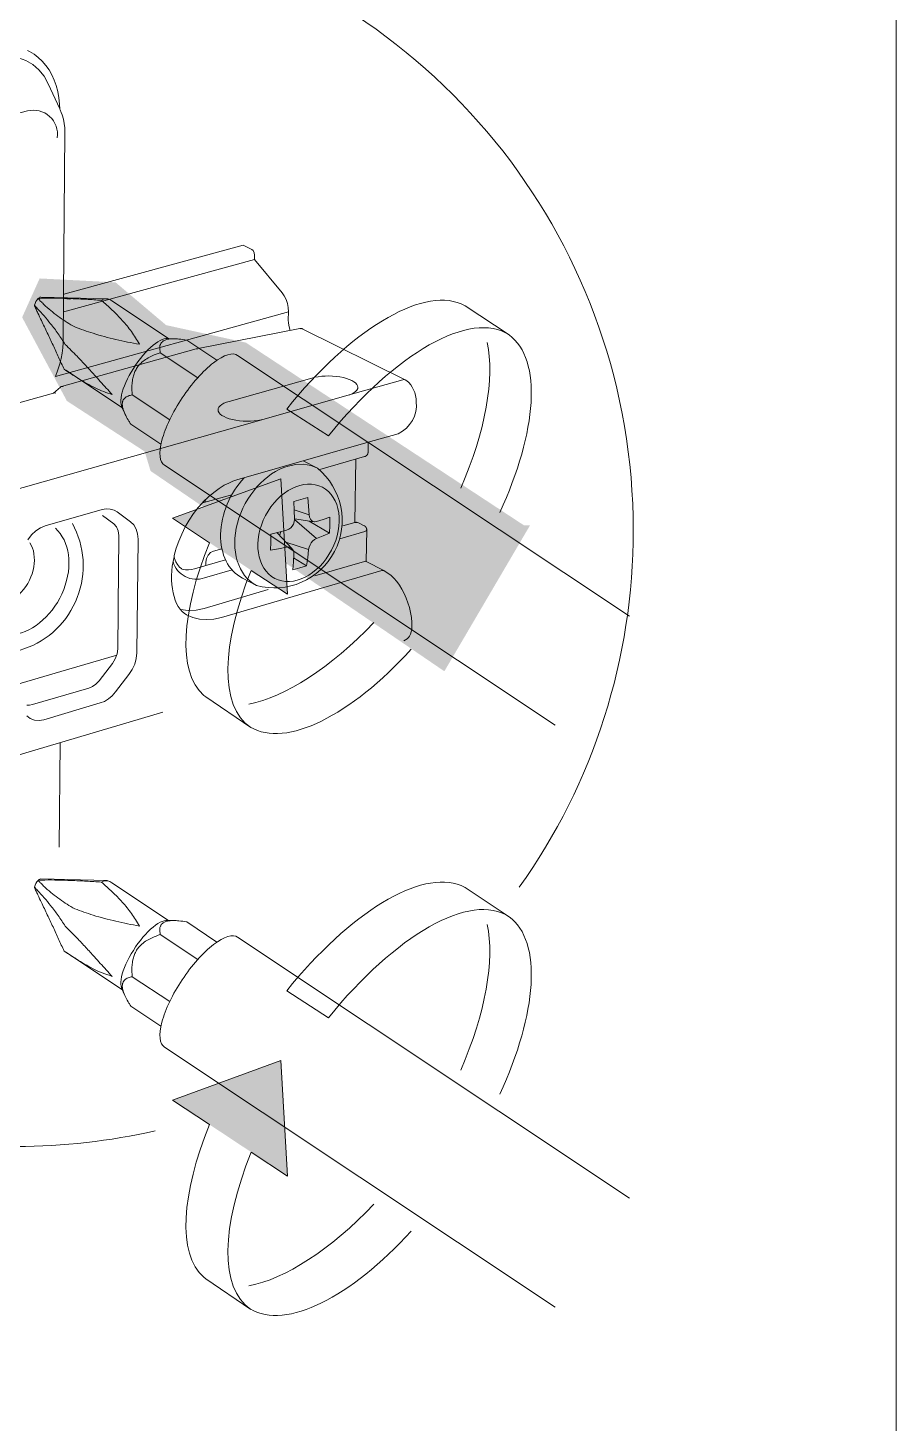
# Model space of a CAD drawing. Header units: metres. Extents: x -11.5 to 7.4, y -3.8 to 5.9.
# Drawn here: x 5.5377 to 5.6428, y -2.1072 to -1.9383 of the extents above; entities that cross this region are included whole.
import ezdxf

# ---------------------------------------------------------------- set-up
doc = ezdxf.new("R2010")
doc.units = ezdxf.units.M
doc.header["$MEASUREMENT"] = 0
for name, color, linetype, lineweight in [('PDF22_Geometry_Num_Penna__1_Num_Penna__255', 255, 'Continuous', 18), ('PDF22_Geometry_Num_Penna__7_Num_Penna__7', 7, 'Continuous', 18), ('PDF22_Solid Fills_Num_Penna__7_Num_Penna__7', 7, 'Continuous', 18)]:
    doc.layers.add(name, color=color, linetype=linetype, lineweight=lineweight)

msp = doc.modelspace()

# ---------------------------------------------------------------- hatches: boundary and pattern name
at = {"layer": 'PDF22_Geometry_Num_Penna__1_Num_Penna__255', "linetype": 'Continuous', "lineweight": 18}
msp.add_hatch(color=255, dxfattribs=at).paths.add_polyline_path([(5.597765785891843, -1.998540838003202), (5.564102257376167, -1.976410526249263), (5.55445111220358, -1.974292581458335), (5.548330694020049, -1.969113199069382), (5.539147609732234, -1.968642681172093), (5.537029664941306, -1.973350317157498), (5.542444920532033, -1.983473208733631), (5.551862649515362, -1.989593626917161), (5.552567812108165, -1.991947444909864), (5.588115869225517, -2.016195701454731), (5.598473405497165, -1.998540838003202)])
at = {"layer": 'PDF22_Geometry_Num_Penna__7_Num_Penna__7', "linetype": 'Continuous', "lineweight": 18}
for points in [[(5.568349080643079, -1.992899414410149), (5.555236004852606, -1.99767830384192), (5.564752014305883, -2.003976855428391), (5.569130410666279, -2.006877358627775)], [(5.559017347118548, -2.019114509476058), (5.559261819864137, -2.019298785414945), (5.564694274542489, -2.023003960292811)], [(5.568349080643079, -2.063334346576129), (5.555236004852606, -2.0681132360079), (5.569130410666279, -2.077312290793754)], [(5.559017347118548, -2.089551898654556), (5.559261819864137, -2.089734946087183), (5.564694274542489, -2.09343889245879)]]:
    msp.add_hatch(color=7, dxfattribs=at).paths.add_polyline_path(points)
at = {"layer": 'PDF22_Solid Fills_Num_Penna__7_Num_Penna__7', "linetype": 'Continuous', "lineweight": 18}
for points in [[(5.590143027403887, -1.971713086865811), (5.595956319022608, -1.975474773031602), (5.590651628995213, -1.971944046042547)], [(5.590143027403887, -2.042148264733042), (5.595956319022608, -2.045909950898833), (5.590651628995213, -2.042379223909778)]]:
    msp.add_hatch(color=7, dxfattribs=at).paths.add_polyline_path(points)

# ---------------------------------------------------------------- linework, layer by layer
at = {"layer": 'PDF22_Geometry_Num_Penna__1_Num_Penna__255', "color": 255, "linetype": 'Continuous', "lineweight": 18, "flags": 128}
for points in [[(5.590143027403887, -1.971713086865811), (5.590651628995213, -1.971944046042547), (5.595956319022608, -1.975474773031602)], [(5.574092593126926, -1.98770332433607), (5.56904220389519, -1.984452696774123)], [(5.564752014336676, -2.003976855349711), (5.569130410644604, -2.006877358627775), (5.568349080663729, -1.992899414410149), (5.555236004852606, -1.997678303758589), (5.559708996142499, -2.000636546830839)], [(5.559017347118548, -2.019114509476058), (5.559261819864137, -2.019298785414945), (5.564694274542489, -2.023003960292811)], [(5.590143027403887, -2.042148264733042), (5.590651628995213, -2.042379223909778), (5.595956319022608, -2.045909950898833)], [(5.574092593126926, -2.058138502203302), (5.56904220389519, -2.054887874641353)], [(5.564752014336676, -2.074414244528208), (5.569130410644604, -2.077312290793754), (5.568349080663729, -2.063334346576129), (5.555236004852606, -2.06811323592457), (5.559708996142499, -2.071072707503077)], [(5.559017347118548, -2.089551898654556), (5.559261819864137, -2.089734946087183), (5.564694274542489, -2.09343889245879)]]:
    msp.add_lwpolyline(points, dxfattribs=at)
at = {"layer": 'PDF22_Geometry_Num_Penna__1_Num_Penna__255', "color": 255, "linetype": 'Continuous', "lineweight": 18}
for points in [[(5.56904220389519, -1.984452696774123), (5.576636829589809, -1.974990741565461), (5.585272000086006, -1.96966270991914), (5.590143027403892, -1.971713086865812)], [(5.56904220389519, -1.984452696774123), (5.576636829589809, -1.974990741565461), (5.585272000086006, -1.96966270991914), (5.590143027403892, -1.971713086865812)], [(5.595956319022608, -1.975474773031602), (5.591306422831387, -1.972378937258318), (5.582112281987238, -1.97775365214249), (5.574092593126919, -1.98770332433607)], [(5.595956319022608, -1.975474773031602), (5.591306422831387, -1.972378937258318), (5.582112281987238, -1.97775365214249), (5.574092593126919, -1.98770332433607)], [(5.559708996142499, -2.000636546830839), (5.556310947829442, -2.00893756362452), (5.555761805531562, -2.016279117029734), (5.55901734711854, -2.019114509476057)], [(5.559708996142499, -2.000636546830839), (5.556310947829442, -2.00893756362452), (5.555761805531562, -2.016279117029734), (5.55901734711854, -2.019114509476057)], [(5.564694274542489, -2.023003960292811), (5.560860106507405, -2.020451124286111), (5.561136520415733, -2.012857727097752), (5.564752014336678, -2.00397685534971)], [(5.564694274542489, -2.023003960292811), (5.560860106507405, -2.020451124286111), (5.561136520415733, -2.012857727097752), (5.564752014336678, -2.00397685534971)], [(5.56904220389519, -2.054887874641353), (5.576636829589809, -2.045427147938952), (5.585272000086006, -2.04009788778637), (5.590143027403892, -2.042148264733039)], [(5.56904220389519, -2.054887874641353), (5.576636829589809, -2.045427147938952), (5.585272000086006, -2.04009788778637), (5.590143027403892, -2.042148264733039)], [(5.595956319022608, -2.045909950898833), (5.591306422831387, -2.042814115125549), (5.582112281987238, -2.04819128702224), (5.574092593126919, -2.058138502203301)], [(5.595956319022608, -2.045909950898833), (5.591306422831387, -2.042814115125549), (5.582112281987238, -2.04819128702224), (5.574092593126919, -2.058138502203301)], [(5.559708996142499, -2.071072707503077), (5.556310947829442, -2.07937126728424), (5.555761805531562, -2.086714049195713), (5.55901734711854, -2.089551898654555)], [(5.559708996142499, -2.071072707503077), (5.556310947829442, -2.07937126728424), (5.555761805531562, -2.086714049195713), (5.55901734711854, -2.089551898654555)], [(5.564694274542489, -2.09343889245879), (5.560860106507405, -2.09088605645209), (5.561136520415733, -2.083293887769991), (5.564752014336678, -2.074414244528207)], [(5.564694274542489, -2.09343889245879), (5.560860106507405, -2.09088605645209), (5.561136520415733, -2.083293887769991), (5.564752014336678, -2.074414244528207)]]:
    msp.add_open_spline(points, degree=3, dxfattribs=at)
at = {"layer": 'PDF22_Geometry_Num_Penna__7_Num_Penna__7', "color": 7, "linetype": 'Continuous', "lineweight": 18, "flags": 128}
msp.add_lwpolyline([(5.642769532835931, -2.753317884592255), (5.002017523204442, -2.753317884592255), (5.002017523204442, -1.851380530221434), (5.642769532835931, -1.851380530221434)], close=True, dxfattribs=at)
for points in [[(5.597177822796171, -2.042332786373179, 0.1564677844359017), (5.610967805556134, -1.999109022148101, 0.780407901546588), (5.470573293799342, -1.963943094210788)], [(5.511455972993346, -1.95957949909518), (5.511494056687383, -1.958991044597004), (5.511597251213157, -1.958385391011199), (5.511753271508081, -1.957817821119431), (5.511989144709855, -1.957251479733921), (5.512248359530556, -1.956745335155115), (5.512555486095366, -1.956260075182715), (5.51290069635421, -1.955814127410611), (5.513281533294576, -1.955423462420174), (5.513711510485308, -1.955058596061179), (5.514157458257413, -1.954762526052702), (5.514661145823702, -1.954502082725744), (5.515174661440064, -1.954323949318154), (5.537664925527958, -1.948369379479621, -0.5383074089499622), (5.541280419448883, -1.951630695046021)], [(5.54661275086713, -1.971287040895104, 0.005974927444715606), (5.544812989197341, -1.971169104294219, 0.001981636714889095), (5.54296040175841, -1.97108556586859, 0.003185356146853413), (5.541386685240322, -1.97103888263074, 0.01095673021548722), (5.539783484572014, -1.971030283086924)], [(5.539399453515374, -1.971533970653208, -7.424548007356953e-05), (5.539869971412665, -1.971987289462872, 0.005178998269450435), (5.540705355668948, -1.972702280105749, 0.004594202456950532), (5.541573909594234, -1.973359530954438, 0.009962097167702378), (5.542463348125922, -1.973966413046505, 0.009792600134744638), (5.543402418310485, -1.974509412813089, 0.008673931403248453), (5.544495788881211, -1.974914819878639, 0.003985383076656589), (5.545605130033298, -1.975282143250154, 0.009294303465223867), (5.546982285549907, -1.975681407784406, 0.009303004702279034), (5.548380325672923, -1.976027846549512, 0.009811793659364958), (5.549791879364784, -1.976337430126838, 0.0003271467720814187), (5.551211909749844, -1.976607578653245, 0.01490779770896032), (5.550753676915148, -1.975823791659852)], [(5.550254903373894, -1.97508300238553, 0.009053817657726457), (5.549721731657387, -1.974383982324023, 0.01931207447689145), (5.549146790728065, -1.973718131931514, 0.02203015730024109), (5.547924427000121, -1.972462598534572, 0.01446189812148542), (5.546612382315251, -1.97128691804448, -0.2525620442855857), (5.547644204722385, -1.971200799755708), (5.54789604850553, -1.971370333619483), (5.554746199407047, -1.97592932034752)], [(5.53892954987122, -1.972834958781746, 0.005722163387768594), (5.539359527061954, -1.973741596401066, -0.001739369958300416), (5.540072060692314, -1.975244059556116, -0.004227553142579303), (5.540767395235042, -1.976714581548422, -0.000144810797752238), (5.541446759196401, -1.978175275490662, 0.00134671769097728), (5.542099341721308, -1.979627615590334, -0.003455882613983812), (5.542967895646591, -1.980196413988363, 0.006793360717035872), (5.543819250484242, -1.980738185248686)], [(5.546482406353023, -1.981116933728408, 0.001359641779963042), (5.545774786747705, -1.980330689722496, 0.003406898580115123), (5.544737927464901, -1.979182036370108, 0.005820652306047894), (5.543672812538142, -1.978067781192978, 0.00643649661853346), (5.542250202289944, -1.976630428869667, 0.00831514391407181), (5.541386070987192, -1.975327229429866, 0.01187497865454454), (5.540467148305282, -1.974120836283293, 0.01399772460428136), (5.539680904299368, -1.973174886463679)], [(5.555357872673524, -1.975944185273254, 0.03691716125431494), (5.554791531288018, -1.975977354942277, 0.03988094688883904), (5.554418065385207, -1.976055979342846)], [(5.578882784732951, -1.989671882765876), (5.578911040376914, -1.988480231694413), (5.582526534297855, -1.987445829424134, 0.32188234735088), (5.584705658700495, -1.983561169781792), (5.584686002600346, -1.983196303422798), (5.584630719818678, -1.982815466482434), (5.584527525292904, -1.982460428173514), (5.584398532135683, -1.982116446420926), (5.584240054828243, -1.981798263299784), (5.584045950839283, -1.981512021341381), (5.583819905687582, -1.981257720545718), (5.583570518916957, -1.981043960456611), (5.58335430181533, -1.980924795349464), (5.571000197171166, -1.974764942115012), (5.570992826133612, -1.974755114064939), (5.570974398539724, -1.974755114064939), (5.57096457048965, -1.974745286014865), (5.570944914389502, -1.974736686471051), (5.570925258289353, -1.974736686471051), (5.570906830695465, -1.974729315433494), (5.570889631607834, -1.974719487383421), (5.570871204013947, -1.974719487383421), (5.570851547913799, -1.974719487383421), (5.570841719863726, -1.974709659333347), (5.570824520776094, -1.974709659333347), (5.570806093182208, -1.974709659333347), (5.570786437082059, -1.974709659333347), (5.570786437082059, -1.974697374270755), (5.57076800948817, -1.974697374270755), (5.570748353388023, -1.974697374270755), (5.570731154300393, -1.974697374270755), (5.570712726706507, -1.974697374270755), (5.570693070606358, -1.974709659333347), (5.57067341450621, -1.974709659333347), (5.570657443924839, -1.974709659333347), (5.57063778782469, -1.974709659333347)], [(5.552759827636491, -1.978013726917585, 0.03247923603560476), (5.552109947825352, -1.978354023151389, 0.04121590666163504), (5.551523950339689, -1.978782771835855)], [(5.547204768033458, -1.981904406240583, 0.002623369247827839), (5.547919758676336, -1.982689421740236, -0.01186394983848836), (5.546895430157379, -1.982346299942034, -0.01986316507253769), (5.545870855937173, -1.981895438144892, -0.01661394335510264), (5.54484873872949, -1.981345067340747)], [(5.550315100180592, -1.982062883548024, 0.01107145110792681), (5.550350726862117, -1.982731190953051), (5.55488514346497, -1.985748402325743)], [(5.549148633487418, -1.983862153815308, 0.02942964661282515), (5.549186717181492, -1.984211049592929, 0.02981615219125631), (5.549297282744821, -1.984599257570849, 0.02839795366020659), (5.549578610678191, -1.985251594394501, 0.01563070731597798), (5.549947162555956, -1.985930958355866)], [(5.569222180062171, -1.991349776614745), (5.570163215856748, -1.99116304366334), (5.571084595551177, -1.991143387563192), (5.571950692463941, -1.991294493833078), (5.57276150659504, -1.991602848904147, -0.8104904971676946), (5.565383466553925, -2.005808189630359), (5.563677071359841, -2.004916294086151)], [(5.575827735367474, -1.998596120784867), (5.577291254874094, -1.998168477755981, -0.2058021393572343), (5.577708947002249, -1.998217618006396), (5.577598381438916, -1.998178305806101), (5.577456980368476, -1.998197839055623), (5.57737344194285, -1.99816958341166), (5.577272213027086, -1.998178551507352), (5.577401206184309, -1.990511443943439)], [(5.530965758045699, -2.011298629804152, 0.3509979152315995), (5.537228191552801, -2.013496427501931, 0.4649187037787413), (5.543116422053334, -1.998301033581398)], [(5.562429400402959, -2.003927592248715), (5.559094005909124, -2.004896883687254, -0.4285655854150775), (5.555283916596718, -2.002929430913083)], [(5.470764160168557, -2.034670838535555, 0.2752544623695444), (5.536363937399424, -2.073713995960442, 0.05652782995538635), (5.553126905306744, -2.071823324827473)], [(5.539399453515378, -2.041969762773575, -7.424548004595273e-05), (5.539869971412671, -2.042423081583234, 0.00454240182395186), (5.540705355668951, -2.04313807222611, 0.00661783394778527), (5.541573909594231, -2.043795323074804, 0.01067680160664927), (5.542463348125921, -2.04440097666061, 0.009770779825790466), (5.543401926907981, -2.04494766194597)], [(5.546612750867128, -2.041722095911711, 0.004948607548121204), (5.544812989197341, -2.041606616323342, 0.002974427239504012), (5.54296040175841, -2.041523077897714, 0.003790367608030956), (5.541386685240324, -2.041472709141086, 0.01036635751882406), (5.539783484572016, -2.041467795116048)], [(5.550254903373895, -2.045520760115905, 0.0102911417418591), (5.549721731657385, -2.04481928304188, 0.01657427486399007), (5.549146790728061, -2.044153432649372, 0.0220301572976775), (5.547924427000121, -2.042897899252431, 0.01290390431321256), (5.546612382315251, -2.041722218762337, -0.2499018065283727), (5.547644204722385, -2.041635977622938), (5.54789604850553, -2.041805511486714), (5.554746199407047, -2.046364498214751)], [(5.538929549871218, -2.043270136648979, 0.005708113736108011), (5.539359527061954, -2.044179231280818, -0.001503497021571807), (5.540072060692314, -2.045679237423347, -0.003501112085384278), (5.540767395235042, -2.047149759415651, 9.452018421855778e-05), (5.541446759196401, -2.048611681864153, 0.001347273715043057), (5.542099341721309, -2.05006205635381, -0.002708520357902942), (5.542967895646591, -2.050633311764356, 0.00604982070723179), (5.543819250484242, -2.051172626012162)], [(5.546482406353022, -2.051552234446267, 0.00194296908183221), (5.5457747867477, -2.050768447452872, 0.003406898580498847), (5.544737927464904, -2.049619794100484, 0.006633387002169939), (5.543672812538142, -2.048503081910834, 0.00579549643022158), (5.542250202289944, -2.047065729587525, 0.007345824968673692), (5.541386070987194, -2.045762898699602, 0.01149379860788211), (5.540467148305286, -2.044555277046769, 0.01353139993768572), (5.539680904299372, -2.043610555733413)], [(5.544495788881205, -2.045349997745871, 0.003986726804978836), (5.545605130033303, -2.045719778129903, 0.009902466685647732), (5.546982285549907, -2.046115357145377, 0.01240685926007929), (5.548380325672923, -2.04646302441674, 0.01105735663849899), (5.549791879364784, -2.04677260799407, 0.001579400182670282), (5.55121190974984, -2.047042879371105, 0.01546485068433477), (5.550753676915146, -2.046261549390227)], [(5.555357872673525, -2.046380468796126, 0.03850289824884925), (5.554791531288014, -2.046412409958863, 0.04236867952102243), (5.554418065385205, -2.046492262865712)], [(5.552759827636484, -2.04844878193418, 0.03136631949010579), (5.552109947825345, -2.048789078167984, 0.04121590671403049), (5.551523950339689, -2.04921782685246)], [(5.54484873872949, -2.051783193623002, 0.01527663240248634), (5.545870855937173, -2.052329878908367, 0.02212443609436339), (5.546895430157379, -2.052780740705507)], [(5.550315100180601, -2.052497938564629, 0.01097809456349715), (5.550350726862117, -2.053167474475915), (5.55488514346497, -2.056185914354866)], [(5.549148633487452, -2.054299542993804, 0.02960170645864753), (5.549186717181492, -2.05464598175891, 0.03043909299050224), (5.549297282744815, -2.05503418973683, 0.02891002509013297), (5.549578610678186, -2.055686526560485, 0.01563070732053135), (5.549947162555958, -2.056365890521845)]]:
    msp.add_lwpolyline(points, format="xyb", dxfattribs=at)
for points in [[(5.540179554989994, -1.945064943343519), (5.539678324436226, -1.944160762736718), (5.539054243256533, -1.943376975743324), (5.538317139500988, -1.942733238463482), (5.537478069725928, -1.942240607453527), (5.536575117625388, -1.94191505329483), (5.535605826186847, -1.941754118974869), (5.534591080016714, -1.941766404037461), (5.533556677746436, -1.941950679976347)], [(5.537693795425051, -1.941066155469695), (5.537935811158119, -1.941187777589359), (5.538476353912186, -1.94151087473554), (5.538987412516029, -1.941905225244756), (5.539461615932094, -1.942351173016859), (5.53989159312283, -1.942845032533073), (5.540282258113269, -1.943395403337212), (5.540628696878374, -1.943991228872944), (5.540916167343036, -1.944623909596452), (5.541158183076105, -1.945294674013996), (5.541346144533769, -1.946012121669392), (5.541484965741063, -1.94675905347501), (5.541558676116617, -1.947529326899553), (5.541578332216766, -1.948110410360174), (5.540179063587491, -1.945064943343519)], [(5.541643197347252, -1.948250091521849), (5.541578086515512, -1.948110041808295)], [(5.541643197347252, -1.948249845820597), (5.541766047973177, -1.948537316285259), (5.54187538503025, -1.948834614799995), (5.542024034287618, -1.949348130416357), (5.542127228813394, -1.949880073626608), (5.542182511595058, -1.950421844886932), (5.542202167695208, -1.950969758678553), (5.542053518437839, -1.970573033057236)], [(5.542053764139093, -1.97057352445974), (5.542072191732979, -1.97057352445974), (5.542089390820609, -1.970563696409665), (5.563789725383815, -1.964609126571133)], [(5.563789848234439, -1.964609372272384), (5.564824250504721, -1.965121659382487)], [(5.564824004803468, -1.965121659382487), (5.564992310160983, -1.965272765652373), (5.565121303318204, -1.965531980473073), (5.56515938701224, -1.96581085139392)], [(5.565160124115994, -1.965810482842042), (5.565150296065923, -1.966336283520997), (5.568475862509683, -1.97036946957008)], [(5.542034845142698, -1.972667881930491), (5.542192093943882, -1.972648225830343), (5.542370227351469, -1.972612599148825), (5.565150418916547, -1.96633616067037)], [(5.539272548818797, -1.970895884502164), (5.547300837222927, -1.971099816541198)], [(5.542053518437839, -1.970573155907862), (5.542008063706248, -1.976441730308249)], [(5.543116422053332, -1.971087162926728), (5.542761383744413, -1.971141217202135), (5.542418630498084, -1.971112961558172), (5.542099218870684, -1.971001167488581)], [(5.569250927108635, -1.972668004781117), (5.569222671464674, -1.972176602277421), (5.5691194769389, -1.971681514254947), (5.568960999631456, -1.971195025776288), (5.568737411492274, -1.970751535016704), (5.568475739659055, -1.97036946957008)], [(5.538831023669228, -1.972636800722133), (5.538546010217084, -1.971988149417253)], [(5.541055357102207, -1.980511648694483), (5.569250804258012, -1.972667636229239)], [(5.569454859147669, -1.974942584120098), (5.569332008521746, -1.974512606929365), (5.569258298146192, -1.974064202144743), (5.569231271008487, -1.973637910472786), (5.569250927108635, -1.972667390527986)], [(5.590143027403887, -1.971713086865811), (5.590651628995213, -1.971944046042547), (5.595956319022608, -1.975474773031602)], [(5.570637419272813, -1.974709905034599), (5.558115254972385, -1.977160775021781), (5.558105426922314, -1.977169374565596), (5.541782264255799, -1.981716076231042), (5.541717153424059, -1.981741874862486), (5.541661870642393, -1.981791015112855)], [(5.548997035815059, -1.983894094978046), (5.548966323158581, -1.983655764763754), (5.54896386614606, -1.983385493386722), (5.548992121790024, -1.98308205234069), (5.549054775609244, -1.982750355650695), (5.54914568507243, -1.98240268837933), (5.549263621673315, -1.982024308451484), (5.549404899893128, -1.981628729436009), (5.549583033300717, -1.981224550876719), (5.549777137289675, -1.980813001279874), (5.549995811403821, -1.980390395126696), (5.550227999086818, -1.979967788973517), (5.550487213907518, -1.979541497301561), (5.55075871379081, -1.979133633223494), (5.551043727242952, -1.978730683170464), (5.55133979725143, -1.978347389217581), (5.551639552778685, -1.977969009289735), (5.551946679343494, -1.97762134201837), (5.552256262920823, -1.977300701884709), (5.55256830351067, -1.977002174863713), (5.552870516050442, -1.976738046017977), (5.553162900540141, -1.976510772360018), (5.553447913992285, -1.97631421135854), (5.553714499850539, -1.976150820026061), (5.553976171683759, -1.976034111931433), (5.554215730404309, -1.975956716037101), (5.554434404518453, -1.97592600338062), (5.554532685019193, -1.975914946824287)], [(5.554532930720445, -1.975914946824287), (5.555494851121431, -1.975939516949471)], [(5.570748230537397, -1.974745900267995), (5.570692947755731, -1.97472010163655), (5.570637664974067, -1.974710273586476)], [(5.542007818004995, -1.976442221710752), (5.541969734310959, -1.977056474840372), (5.541876367835256, -1.977698983613953), (5.541746146171779, -1.978332892843722), (5.541577840814259, -1.978986458173637), (5.541355481181341, -1.979701448816514), (5.541055725654086, -1.980512262947612)], [(5.553738701423848, -1.977640752417265), (5.558280489064256, -1.980661649308735)], [(5.556946699818599, -1.976102785431324), (5.560606419964872, -1.978537684837137)], [(5.558244739532112, -1.977188293561988), (5.55818208571289, -1.977161266424284), (5.558115746374892, -1.977161266424284)], [(5.563106061650545, -1.97796225250531), (5.610523946244667, -2.009529949342725)], [(5.549158215836272, -1.984323212214399), (5.542308064934753, -1.979764225486361)], [(5.572091847833128, -1.980701207210283), (5.562093035389179, -1.983523086087756)], [(5.583105283596581, -1.980905016398691), (5.576322700539322, -1.982823943175623)], [(5.583354793217834, -1.980924426797587), (5.583234399604427, -1.980886343103551), (5.58310540644721, -1.980904770697439)], [(5.511036069553938, -1.990855425696027), (5.540812604265382, -1.982537209814716)], [(5.541661870642393, -1.981791137963481), (5.540812972817259, -1.982536841262839), (5.540880540661517, -1.982514728150172)], [(5.541103268846316, -1.982525907557132), (5.540990246270468, -1.982508708469503), (5.540879680707135, -1.982514851000798)], [(5.541998235656171, -1.981725658579863), (5.541895041130399, -1.981706002479715), (5.541782018554548, -1.981715830529788)], [(5.576322086286192, -1.982823574623746), (5.566314674298431, -1.985666338107626)], [(5.549462885388564, -1.984999627760736), (5.549064849360571, -1.984131073835453)], [(5.574092593126926, -1.98770332433607), (5.56904220389519, -1.984452696774123)], [(5.566314060045299, -1.985666215256999), (5.479059402982822, -2.010405874305563)], [(5.550170750695138, -1.986283539652267), (5.553828013828893, -1.988718439058079)], [(5.563017240648003, -1.993024599197966), (5.578911654630044, -1.98848035454504)], [(5.601523295136353, -2.022723492313826), (5.554254059799598, -1.991257761495928)], [(5.571048108915278, -1.990725941136303), (5.572761875146918, -1.99160186609914)], [(5.573051679773473, -1.991757763543438), (5.578471849389237, -1.990202474619242)], [(5.578471972239862, -1.990202843171119), (5.578484257302454, -1.990202843171119), (5.578491628340011, -1.990193015121045), (5.578510055933897, -1.990193015121045), (5.578519883983972, -1.990183187070971), (5.578539540084119, -1.990183187070971), (5.578548139627935, -1.990177044539674), (5.578567795728082, -1.990177044539674), (5.578575166765637, -1.990167216489601), (5.578584994815712, -1.990157388439527), (5.578603422409598, -1.990147560389453), (5.578623078509747, -1.990137732339379), (5.578630449547305, -1.990129132795564), (5.578642734609895, -1.990129132795564), (5.578650105647451, -1.99011930474549), (5.578658705191266, -1.990111933707935), (5.578668533241338, -1.990100877151602), (5.578688189341486, -1.990091049101528), (5.578698017391561, -1.990083678063972), (5.578706616935378, -1.990073850013899), (5.578716444985449, -1.990064021963825), (5.578726273035523, -1.990052965407491), (5.578733644073077, -1.990044365863676), (5.578743472123154, -1.990034537813603), (5.578753300173229, -1.990027166776047), (5.578761899717041, -1.990018567232233), (5.578771727767117, -1.990008739182159), (5.578771727767117, -1.989996454119566), (5.578781555817191, -1.989989083082011), (5.578788926854745, -1.989979255031937), (5.578801211917339, -1.989960827438049), (5.578807354448633, -1.989950999387974), (5.578817182498709, -1.989933800300345), (5.578827010548782, -1.989912915693938), (5.578836838598857, -1.989896945112569), (5.578836838598857, -1.989885888556235), (5.57884666664893, -1.98987728901242), (5.57884666664893, -1.98986008992479), (5.578855266192745, -1.989850261874717), (5.578855266192745, -1.989828148762051), (5.578865094242818, -1.989820777724495), (5.578865094242818, -1.989804807143125), (5.578865094242818, -1.989793750586792), (5.578874922292894, -1.989783922536718), (5.578874922292894, -1.98976426643657), (5.578882293330448, -1.989745838842682), (5.578882293330448, -1.989727411248793), (5.578882293330448, -1.989708983654904), (5.578882293330448, -1.989691784567275), (5.578882293330448, -1.989679499504683)], [(5.564752014336676, -2.003976855349711), (5.569130410644604, -2.006877358627775), (5.568349080663729, -1.992899414410149), (5.555236004852606, -1.997678303758589), (5.559708996142499, -2.000636546830839)], [(5.55880628974321, -1.995860851598671), (5.558945110950502, -1.995699917278711), (5.559579020180271, -1.995077064605277), (5.56021292941004, -1.994536521851211), (5.560855438183621, -1.99407091797896), (5.561489347413389, -1.993677795976003), (5.56201883361112, -1.993408753105229), (5.562532349227482, -1.993185164966047), (5.56301760919988, -1.993024230646088)], [(5.555413524007067, -2.002324760132285), (5.555441779651028, -2.002173653862399), (5.55568502389036, -2.001310013962153), (5.555982322405097, -2.000432860493057), (5.556344731751571, -1.9995876481867), (5.556764880892231, -1.998730150817751), (5.55724891235837, -1.997897223573987), (5.557772256024807, -1.997115893593111), (5.558341054422836, -1.996381246850085), (5.558806658295088, -1.995860360196168)], [(5.558796707394388, -1.995860851598671), (5.559020295533568, -1.995784684210598)], [(5.562410481406564, -1.994817235531447), (5.559019804131065, -1.995784069957469), (5.559122998656841, -1.995718959125729), (5.559188109488582, -1.995599794018583), (5.559213908120025, -1.995431488661067)], [(5.569901175471653, -1.99564475734767), (5.569949087215763, -1.996704958249395), (5.569976114353466, -1.997768844669896)], [(5.571578455067391, -1.995158883122142), (5.570747984836146, -1.995402127361471), (5.56990154402353, -1.995645371600801)], [(5.571577840814262, -1.995158883122142), (5.571681035340038, -1.996212941492569), (5.571755974221851, -1.997257171812923), (5.571801428953444, -1.997544642277584), (5.57190462347922, -1.997787886516915), (5.572043444686514, -1.997946363824356), (5.572201921993955, -1.998048329843874), (5.572418139095582, -1.998103612625539), (5.572660154828652, -1.998066757437762)], [(5.539836433191791, -1.998588995448564), (5.546703783180938, -1.996630756471337)], [(5.546703537479688, -1.996631002172588), (5.547204768033454, -1.996540092709405), (5.547690028005857, -1.996558520303294), (5.548145803828035, -1.996681370929218), (5.548546296868548, -1.996912330105955)], [(5.546768279759551, -1.997332233545363), (5.54811963664471, -1.998327323615347)], [(5.548546296868548, -1.996911593002199), (5.550139669486779, -1.998097101542365)], [(5.56997599150284, -1.997767861864888), (5.569948964365135, -1.998086044986032), (5.569855597889434, -1.998374743956952), (5.569716776682139, -1.998615531183764), (5.569538643274552, -1.998821920235316), (5.569306455591555, -1.998996368124128), (5.569034955708259, -1.99912167576257), (5.568093919913686, -1.999361234483122), (5.567124628475145, -1.999594650672377)], [(5.569949210066387, -1.996659872069681), (5.571756342773728, -1.997256926111671)], [(5.57235339681572, -1.998096978691739), (5.569975008697833, -1.997749311420374)], [(5.56997562295096, -1.997826584464081), (5.572631653483439, -2.000126348181376)], [(5.571755974221851, -1.998013071714232), (5.574205615702775, -1.999484822212802)], [(5.574244190799314, -1.997536779837525), (5.573469003349738, -1.997807051214559), (5.572660646231155, -1.998067494541517)], [(5.574205738553399, -1.999484453660924), (5.574243822247437, -1.998513933716125), (5.574243822247437, -1.997537271240029)], [(5.537729667807819, -2.000275734542501), (5.538168244542367, -1.999697108094399), (5.538679303146212, -1.999203248578184), (5.539248101544239, -1.998832239687894), (5.539836556042415, -1.998588995448564)], [(5.548119268092833, -1.998327323615347), (5.548454650301606, -1.998690961468081), (5.548658582340639, -1.999176221440481), (5.548723693172379, -1.99974256282599)], [(5.548714233674184, -2.000618856340706), (5.548724061724256, -1.999742931377868)], [(5.550139546636155, -1.998096978691739), (5.550532668639109, -1.998477815632103), (5.550821367610029, -1.998980274692133), (5.550998272511361, -1.999567500684049), (5.551053555293029, -2.000218609001446)], [(5.567125119877646, -1.9995942821205), (5.567115291827575, -2.000575858621632), (5.567096864233685, -2.001542693047655)], [(5.569716408130262, -2.001355468693745), (5.567871191728885, -1.999418114322925)], [(5.568346377949961, -1.999297352157642), (5.56826283952433, -1.999529539840638), (5.56819772869259, -1.999761727523635)], [(5.574205492852148, -1.999484945063428), (5.573432762415088, -1.999810499222126), (5.572631776334063, -2.00012622533075), (5.572389760600993, -2.000246618944156), (5.572166172461811, -2.000433351895561), (5.571997867104296, -2.000648340490927), (5.571859045897, -2.000882985186442), (5.571746023321152, -2.001158170588512), (5.571682140995673, -2.00146652565958)], [(5.578726764438029, -1.999080766504138), (5.578659196593771, -1.999183961029914), (5.578500719286327, -1.999261356924245), (5.575462623307228, -2.000145881430898)], [(5.578416812308824, -1.998569585049668), (5.5777091927035, -1.998217003753266)], [(5.578650105647451, -2.002902772327258), (5.578726273035523, -1.999080889354764), (5.578726273035523, -1.999063690267135), (5.578726273035523, -1.999045262673246), (5.578716444985449, -1.999037891635691), (5.578716444985449, -1.999025606573099), (5.578716444985449, -1.999008407485469), (5.578716444985449, -1.998997350929136), (5.578716444985449, -1.998980151841506), (5.578706616935378, -1.998970323791433), (5.578706616935378, -1.998953124703803), (5.578706616935378, -1.998934697109915), (5.578698017391561, -1.998922412047322), (5.578698017391561, -1.998905212959693), (5.578688189341486, -1.998896613415878), (5.578688189341486, -1.99887695731573), (5.578678361291415, -1.998868357771915), (5.578678361291415, -1.998851158684286), (5.578668533241338, -1.998838873621694), (5.578658705191266, -1.998821674534065), (5.578650105647451, -1.998803246940176), (5.578642734609895, -1.998793418890102), (5.578630449547305, -1.998776219802473), (5.578630449547305, -1.99876516324614), (5.578623078509747, -1.998754106689806), (5.578613250459675, -1.99874796415851), (5.578603422409598, -1.998730765070881), (5.578594822865785, -1.998718480008288), (5.578584994815712, -1.998711108970733), (5.578575166765637, -1.998701280920659), (5.578567795728082, -1.998691452870585), (5.57855551066549, -1.99868162482051), (5.578548139627935, -1.998673025276697), (5.578539540084119, -1.998664425732882), (5.578539540084119, -1.998653369176549), (5.578519883983972, -1.998644769632734), (5.578510055933897, -1.99863494158266), (5.578500227883826, -1.998627570545105), (5.578491628340011, -1.998615285482512), (5.578484257302454, -1.998607914444956), (5.578471972239862, -1.998607914444956), (5.578464601202306, -1.998595629382365), (5.578444945102158, -1.998589486851068), (5.578436345558343, -1.998579658800995), (5.578416689458194, -1.99856983075092)], [(5.548687820789612, -2.003462234077715), (5.548713619421054, -2.000619470593834)], [(5.551053678143653, -2.000218731852072), (5.55091239992384, -2.013952203324108)], [(5.560173985761621, -2.001655469922252), (5.561198559981825, -2.001355714394998)], [(5.567096249980557, -2.001542693047655), (5.568065541419099, -2.001374387690138), (5.569006577213674, -2.00117782668866)], [(5.568951048730755, -2.000553991210218), (5.571682018145044, -2.001466771360833)], [(5.569006577213674, -2.001177703838033), (5.569276848590707, -2.001149448194071), (5.569500436729887, -2.001207187988255), (5.569668742087405, -2.001316525045327), (5.569800192257143, -2.001477459365288), (5.569891101720325, -2.001701047504469), (5.569910757820473, -2.001979918425317), (5.569855475038809, -2.002959037913931), (5.569771936613179, -2.003911130264841)], [(5.55633723786339, -2.003814815374117), (5.55607556603017, -2.00358262769112), (5.555833550297104, -2.003275501126311), (5.555636989295623, -2.002938890411279), (5.555478511988182, -2.002558053470915), (5.555413401156443, -2.00232463728166)], [(5.561647579019578, -2.002705842773902), (5.557892035385082, -2.003795527825846), (5.557519797988535, -2.003880294757733), (5.55715493162954, -2.003918378451771), (5.556809721370694, -2.003911007414215), (5.556512422855956, -2.003861867163845), (5.556336746460884, -2.003815183925995)], [(5.559242900867742, -2.003404494283531), (5.559252728917816, -2.002968374561501)], [(5.55925260606719, -2.002968497412127), (5.559327544949003, -2.002548348271467), (5.559521648937965, -2.002147855230954), (5.559821404465218, -2.001830900616071), (5.560173985761621, -2.001655224221)], [(5.569882010774007, -2.002483114589102), (5.571448356254541, -2.003424150383679)], [(5.571448847657042, -2.003423781831801), (5.571577840814262, -2.002454490393261), (5.571681035340038, -2.001466771360833)], [(5.578435977006466, -2.002912600377332), (5.57245438003023, -2.004652165240414)], [(5.578630326696677, -2.002893435679687), (5.578555387814864, -2.002883607629614), (5.578436222707719, -2.002913091779835)], [(5.58418501774783, -2.010869266866547), (5.584175189697755, -2.010280812368372), (5.584119906916088, -2.009676387288826), (5.584026540440385, -2.00907196220928), (5.583887719233092, -2.008484736217364), (5.583709585825503, -2.007897510225447), (5.583495825736394, -2.007329940333679), (5.583251352990807, -2.006789397579613), (5.582973710576217, -2.006264825406919), (5.582675183555224, -2.00579185049711), (5.582349629396525, -2.005343445712488), (5.581994591087604, -2.004933124621903), (5.581622353691056, -2.004578086312982), (5.581212032600469, -2.004261131698098), (5.58079188345981, -2.004011744927473), (5.578649368543696, -2.00290240377538)], [(5.5486399090455, -2.008855990808906), (5.548687820789612, -2.003461619824586)], [(5.580542619539807, -2.003994914391722), (5.561143277200161, -2.009686583890778)], [(5.569771690911928, -2.003910761712964), (5.570618131724544, -2.003677345523708), (5.571448601955789, -2.003424273234304)], [(5.580792252011685, -2.004012236329976), (5.580681686448354, -2.003983980686015), (5.58054286524106, -2.003995037242348)], [(5.566789123415745, -2.006312614300402), (5.55904830547628, -2.00857797984244)], [(5.547960422233512, -2.015237220871273), (5.548297032948545, -2.014686850067133), (5.548519392581467, -2.014084882000106), (5.548594331463283, -2.013470628870486), (5.548639786194874, -2.008856359360784)], [(5.559048551177531, -2.008578348394318), (5.558069431688917, -2.008782280433351), (5.557109968300452, -2.008836334708757), (5.556186131593501, -2.008734368689241)], [(5.556932326295366, -2.009359801225821), (5.557695228682356, -2.009686583890778), (5.55850604281345, -2.009881916385997), (5.559364768688658, -2.009945798711477), (5.560240693651497, -2.009881916385997), (5.56114364575204, -2.009686583890778)], [(5.583215603458664, -2.012491140829995), (5.583421992510216, -2.012395317341774), (5.583606268449101, -2.012276152234628), (5.583774573806618, -2.012116446420927), (5.583904795470097, -2.011939541519596), (5.584026417589762, -2.011697525786526), (5.58411118452165, -2.011437082459568), (5.584165238797056, -2.011166811082535), (5.584184894897202, -2.010869512567799)], [(5.541717521975938, -2.01621744601552), (5.548471849389236, -2.014242007950663)], [(5.550912154222589, -2.013952449025361), (5.550837215340774, -2.014633041492979), (5.550652939401889, -2.015322233504412), (5.550355640887153, -2.015991769415698), (5.549955147846642, -2.016599880014021)], [(5.531004087440987, -2.019368564570469), (5.541717890527815, -2.01621744601552)], [(5.547960790785393, -2.015237957975028), (5.546339162523195, -2.017336246665809)], [(5.549954779294765, -2.01659963431277), (5.548333151032566, -2.018704065534846)], [(5.546338793971318, -2.017336246665809), (5.545966556574768, -2.017736739706321), (5.545556235484183, -2.018034038221057), (5.545110287712079, -2.018228142210018), (5.538288392454524, -2.020231835918837)], [(5.548332782480689, -2.018704434086724), (5.547932289440178, -2.019162666921421), (5.547476513617998, -2.019544732368044), (5.546991253645599, -2.019843259389039), (5.546487566079312, -2.02003613487174), (5.539668127834275, -2.022058256174447)], [(5.559017347118548, -2.019114509476058), (5.559261819864137, -2.019298785414945), (5.564694274542489, -2.023003960292811)], [(5.478483110696613, -2.043575789006278), (5.55404115966487, -2.021150635750121)], [(5.539668373535527, -2.022057641921318), (5.539079919037349, -2.022160836447093), (5.538520948689397, -2.022112924702984), (5.538017261123109, -2.021928648764098), (5.537590969451154, -2.02160186609914)], [(5.538288761006399, -2.020231835918837), (5.537936179709996, -2.020296946750577), (5.537599568994969, -2.02028957571302)], [(5.541530420472656, -2.037508810845024), (5.541623786948357, -2.024824483718377)], [(5.539272548818797, -2.041331185220021), (5.547300837222927, -2.041537574271573)], [(5.538831023669228, -2.043073084244996), (5.538546010217084, -2.042423204433859)], [(5.590143027403887, -2.042148264733042), (5.590651628995213, -2.042379223909778), (5.595956319022608, -2.045909950898833)], [(5.548997035815059, -2.054330378500911), (5.548966323158581, -2.05409081978036), (5.54896386614606, -2.053821776909586), (5.548992121790024, -2.053517107357294), (5.549054775609244, -2.053186639173559), (5.54914568507243, -2.052836514889676), (5.549263621673315, -2.052459363468089), (5.549404899893128, -2.052063784452614), (5.549583033300717, -2.051660834399584), (5.549777137289675, -2.05124805629648), (5.549995811403821, -2.05082667864956), (5.550227999086818, -2.050402843990123), (5.550487213907518, -2.049979009330685), (5.55075871379081, -2.049568688240099), (5.551043727242952, -2.049168195199587), (5.55133979725143, -2.048782444234186), (5.551639552778685, -2.04840406430634), (5.551946679343494, -2.048056397034975), (5.552256262920823, -2.047736985407573), (5.55256830351067, -2.0474347728678), (5.552870516050442, -2.047173101034582), (5.553162900540141, -2.046945827376622), (5.553447913992285, -2.046749266375145), (5.553714499850539, -2.046585875042666), (5.553976171683759, -2.046467938441779), (5.554215730404309, -2.046391771053706), (5.554434404518453, -2.046362286903484), (5.554532685019193, -2.046351230347152)], [(5.554532930720445, -2.046350616094022), (5.555494851121431, -2.046375186219206)], [(5.556946699818599, -2.046537717597304), (5.560606419964872, -2.048972617003117)], [(5.553738701423848, -2.048075807433872), (5.558280489064256, -2.05109916133786)], [(5.563106061650545, -2.04839743037254), (5.610523946244667, -2.079965127209956)], [(5.549158215836272, -2.054760601392897), (5.542308064934753, -2.050199157652341)], [(5.549462885388564, -2.055436034134226), (5.549064849360571, -2.054566251702685)], [(5.574092593126926, -2.058138502203302), (5.56904220389519, -2.054887874641353)], [(5.550170750695138, -2.056718471818246), (5.553828013828893, -2.059153371224059)], [(5.601523295136353, -2.093158793031683), (5.554254059799598, -2.061691833707525)], [(5.564752014336676, -2.074414244528208), (5.569130410644604, -2.077312290793754), (5.568349080663729, -2.063334346576129), (5.555236004852606, -2.06811323592457), (5.559708996142499, -2.071072707503077)], [(5.559017347118548, -2.089551898654556), (5.559261819864137, -2.089734946087183), (5.564694274542489, -2.09343889245879)]]:
    msp.add_lwpolyline(points, dxfattribs=at)
at = {"layer": 'PDF22_Geometry_Num_Penna__7_Num_Penna__7', "color": 7, "linetype": 'Continuous', "lineweight": 18}
for centre, radius, start, end in [((5.540007122821672, -1.972159001754723), 0.001497578302904756, 133.8522380461749, 169.7425571101918), ((5.555142363504512, -1.977080531733867), 0.001468095108698719, 174.5267703309682, 187.9371844709788), ((5.554743737857574, -1.981949336620142), 0.004551114056680738, 142.6487782872098, 149.8341792493914), ((5.553741122107867, -1.981342857315634), 0.003374800677996781, 159.6590257164304, 169.2392735585345), ((5.540012112515621, -2.042599395212574), 0.001503556464890643, 133.8970669618084, 169.5532025936941), ((5.555130712917613, -2.047515111183668), 0.001456452418097776, 174.5016780869375, 187.9711371109385), ((5.554710594635312, -2.052376498165751), 0.004518503454440825, 142.4981361010897, 149.7095307704765), ((5.553775458188491, -2.051787467395369), 0.00341031827949756, 159.7090283798447, 169.1892708961623), ((5.773589016059162, -1.84654664355868), 0.3059438248697379, 222.2725331122238, 222.4712159726424), ((5.549954484889705, -2.054054561218016), 0.0007155435500827423, 117.7236760141195, 136.1390715566199)]:
    msp.add_arc(centre, radius, start, end, dxfattribs=at)
for centre, major_axis, ratio, start_param, end_param in [((5.558920781707293, -1.983748794707597), (0.004173464753544742, 0.005795419589829097), 0.3419625316501674, 6.277305015770305, 7.986018810232327), ((5.574261509926577, -1.981747075481515), (-0.00339219588483708, 8.523784977243472e-05), 0.3828752040935059, 2.232883545062758, 5.415783705690011), ((5.558256535731999, -1.984940251107984), (0.004010236759651065, 0.006312038231918393), 0.3419631182047678, 1.495249872128989, 3.145386644215619), ((5.564160112166997, -1.984606506665814), (-0.003432067093167568, 7.137269596668778e-05), 0.3821381712370188, 5.366735151421803, 8.540384620827304), ((5.567201227946418, -1.997896177266592), (0.003437904561264916, 0.007063339538642356), 0.7233758080880964, 1.156247945261437, 3.124615356800079), ((5.569095142402936, -1.998712212565299), (0.003712699994734336, 0.007094883926125784), 0.7240385176508615, 0.6057815801023432, 3.141721313124942), ((5.536773310889455, -2.004833937912293), (0.003491363267346337, 0.006503735173795099), 0.7356910482304618, 2.415165068617284, 6.105515072109063), ((5.534823530772336, -2.003795759302512), (0.002185749579171947, 0.004048673107923451), 0.7348439685191342, 2.855778668228695, 5.904053265620992), ((5.558390962074041, -2.003698732442796), (0.0009213530640996839, 0.005837937982791308), 0.5400094651845687, 1.419008857715787, 2.965767484608175), ((5.558878999343648, -2.05433038369807), (0.004216172005900633, 0.005941179734477498), 0.3421295018931289, 6.277906411157668, 7.961219226009933), ((5.558324659641531, -2.05531534440098), (0.004079185496674853, 0.006370175111206411), 0.3413196692072406, 1.508892866384369, 3.145769531064857)]:
    msp.add_ellipse(centre, major_axis=major_axis, ratio=ratio, start_param=start_param, end_param=end_param, dxfattribs=at)
msp.add_ellipse((5.570474207669816, -1.999432305973921), major_axis=(0.002877723453424074, 0.005515348450687351), ratio=0.7245295291144559, dxfattribs=at)
for points in [[(5.538970213428399, -1.971079423337295), (5.539045152310216, -1.970979914330296), (5.539154489367288, -1.97090988947352), (5.539272425968175, -1.970896375904668)], [(5.539378077506468, -1.971047482174554), (5.539511984688721, -1.971032740099443), (5.539642206352204, -1.971032740099443), (5.539783484572013, -1.971030283086926)], [(5.56904220389519, -1.984452696774123), (5.576636829589809, -1.974990741565461), (5.585272000086006, -1.96966270991914), (5.590143027403892, -1.971713086865812)], [(5.53854551881458, -1.971987535164124), (5.538577765641345, -1.971987535164124), (5.538533233751988, -1.971891711675905), (5.53853323375199, -1.971891711675905)], [(5.538533479453241, -1.971892325929034), (5.538615209750476, -1.971892325929034), (5.538610110835078, -1.972091343943029), (5.538699327798233, -1.972091343943029)], [(5.538715789782113, -1.972369354909496), (5.538645764925334, -1.972213334614573), (5.538591710649927, -1.972049943282093), (5.538533970855742, -1.971892694480911)], [(5.538699327798238, -1.97209134394303), (5.538792313630957, -1.97209134394303), (5.538793295006709, -1.972300190007102), (5.538890974774677, -1.972300190007102)], [(5.538929549871218, -1.972834958781747), (5.53884846845811, -1.972677709980565), (5.538783357626373, -1.972522918191901), (5.538715789782116, -1.972369354909498)], [(5.539174636869937, -1.971301782970217), (5.539280673400602, -1.971301782970217), (5.538869698005517, -1.971079423337294), (5.538970704830896, -1.971079423337294)], [(5.538890974774681, -1.9723001900071), (5.539145275570339, -1.972577832421689), (5.539419232466148, -1.97286775989887), (5.53968090429936, -1.973174886463679)], [(5.538970213428399, -1.971079423337295), (5.539101663598141, -1.971065909768443), (5.539244170324213, -1.971047482174553), (5.539378077506467, -1.971047482174553)], [(5.539399453515378, -1.971533970653213), (5.539510862168636, -1.971533970653213), (5.53906761571093, -1.971301782970216), (5.53917463686994, -1.971301782970216)], [(5.595956319022608, -1.975474773031602), (5.591306422831387, -1.972378937258318), (5.582112281987238, -1.97775365214249), (5.574092593126919, -1.98770332433607)], [(5.550254903373895, -1.97508300238553), (5.550431808275226, -1.975327475131119), (5.550605027657779, -1.975567033851671), (5.55075367691515, -1.975823791659851)], [(5.554110938820397, -1.976200943081437), (5.554209073327581, -1.976200943081437), (5.55430012878432, -1.97610020556818), (5.554418065385201, -1.976055979342846)], [(5.555357872673524, -1.975944185273256), (5.555559347700038, -1.975934357223182), (5.555770650776626, -1.975951556310812), (5.555984410865735, -1.975976126435996)], [(5.555984410865738, -1.975976126435997), (5.556298908468102, -1.97600192506744), (5.556618320095501, -1.976051065317811), (5.556946331266714, -1.9761026625807)], [(5.594821670641574, -1.996973509717665), (5.5993327456255, -1.987187228856564), (5.600012109586858, -1.978466062922224), (5.595956810425105, -1.975474650180976)], [(5.552759827636484, -1.978013726917571), (5.553081696276405, -1.977863849153944), (5.553407250435106, -1.977748369565576), (5.553738947125095, -1.977640261014762)], [(5.553680961629663, -1.9769405038495), (5.553695703704776, -1.976822567248614), (5.553716588311183, -1.976716915710319), (5.553758357523995, -1.976618635209579)], [(5.553738701423848, -1.977640752417265), (5.553721502336219, -1.977517901791343), (5.553698160717291, -1.977398736684196), (5.553688332667218, -1.977283257095827)], [(5.553758357523995, -1.976618635209578), (5.553842767616023, -1.976618635209578), (5.553803545920285, -1.976390133045361), (5.553897178731293, -1.976390133045361)], [(5.553897178731289, -1.97639013304536), (5.553991293857359, -1.97639013304536), (5.554007008352579, -1.976200943081436), (5.554110938820402, -1.976200943081436)], [(5.590089955933488, -1.994033694239305), (5.59312313788755, -1.987140545618712), (5.594202994889423, -1.980678602695113), (5.593307413826442, -1.976398486887923)], [(5.551125914311699, -1.979188178901405), (5.551254907468915, -1.979044443669073), (5.551377758094835, -1.978905622461779), (5.551523950339681, -1.978782771835856)], [(5.544848738729485, -1.981345067340751), (5.544508442495676, -1.981160791401865), (5.54416937476813, -1.980948259819017), (5.543819250484248, -1.980738185248687)], [(5.546482406353023, -1.98111693372841), (5.546725650592353, -1.981372463030332), (5.546962752300383, -1.981643962913624), (5.547204768033446, -1.981904406240584)], [(5.550324928230673, -1.981385976599183), (5.550345812837077, -1.98116607397878), (5.550372839974784, -1.980932657789524), (5.550425665743933, -1.980712755169121)], [(5.550576772013816, -1.980169755402536), (5.550635740314259, -1.979994079007464), (5.550720507246146, -1.979823316637431), (5.55080895969681, -1.979662382317471)], [(5.549621608397258, -1.982986228852468), (5.549760429604551, -1.982897776401803), (5.549926277949549, -1.982835122582582), (5.55010072583836, -1.982792124863507)], [(5.550100725838359, -1.982792124863509), (5.550184642798011, -1.982792124863509), (5.550263374498957, -1.982730699550548), (5.550350112608979, -1.982730699550548)], [(5.550315100180597, -1.982062883548024), (5.550310186155561, -1.981836838396324), (5.550305272130522, -1.981614478763403), (5.550324928230672, -1.981385976599183)], [(5.549064603659318, -1.98413119668608), (5.549104221795748, -1.98413119668608), (5.548997035815059, -1.983894094978048), (5.548997035815061, -1.983894094978048)], [(5.549148633487452, -1.983862153815307), (5.549146176474932, -1.983749131239456), (5.549160918550044, -1.983649622232458), (5.549181803156451, -1.983552570237977)], [(5.549181803156451, -1.983552570237978), (5.549270706615848, -1.983552570237978), (5.549195112201257, -1.983300726454834), (5.54928745469475, -1.983300726454834)], [(5.549287454694744, -1.983300726454834), (5.549364459599487, -1.983300726454834), (5.549363531510041, -1.983123821553502), (5.549438560964632, -1.983123821553502)], [(5.549438560964633, -1.983123821553503), (5.549509877842783, -1.983123821553503), (5.549545788557909, -1.982986228852469), (5.549621608397257, -1.982986228852469)], [(5.550170750695138, -1.986283539652267), (5.550092126294547, -1.986165603051379), (5.550022101437772, -1.986043980931715), (5.549947162555953, -1.985930958355866)], [(5.559708996142499, -2.000636546830839), (5.556310947829442, -2.00893756362452), (5.555761805531562, -2.016279117029734), (5.55901734711854, -2.019114509476057)], [(5.564694274542489, -2.023003960292811), (5.560860106507405, -2.020451124286111), (5.561136520415733, -2.012857727097752), (5.564752014336678, -2.00397685534971)], [(5.579587701624504, -2.010285603542783), (5.57437392106029, -2.015799139634249), (5.56878790309953, -2.019328638117043), (5.564470932104558, -2.02015910834829)], [(5.584108236106626, -2.013533651241585), (5.57680230938293, -2.021526312964197), (5.568977953017836, -2.025552127975724), (5.564636411897681, -2.02295875126247)], [(5.56904220389519, -2.054887874641353), (5.576636829589809, -2.045427147938952), (5.585272000086006, -2.04009788778637), (5.590143027403892, -2.042148264733039)], [(5.539174636869937, -2.041738803596837), (5.53928151691449, -2.041738803596837), (5.538869698005517, -2.041516443963914), (5.538970704830896, -2.041516443963914)], [(5.538970213428399, -2.041515706860159), (5.539045152310216, -2.04141619785316), (5.539154489367288, -2.041347401502644), (5.539272425968175, -2.041331430921274)], [(5.538970213428399, -2.041515706860159), (5.539101663598141, -2.041503421797567), (5.539244170324213, -2.041482537191161), (5.539378077506467, -2.041482537191161)], [(5.539399453515378, -2.041969762773574), (5.539510862168636, -2.041969762773574), (5.539069436270118, -2.041738803596835), (5.53917463686994, -2.041738803596835)], [(5.539378077506468, -2.041482537191159), (5.539511984688721, -2.041467795116048), (5.539642206352204, -2.04146779511605), (5.539783484572013, -2.04146779511605)], [(5.53854551881458, -2.042422835881982), (5.538576597837771, -2.042422835881982), (5.538533233751988, -2.04232701239376), (5.538533233751991, -2.04232701239376)], [(5.538533479453241, -2.042326766692509), (5.538615209750476, -2.042326766692509), (5.538610110835078, -2.042525784706505), (5.538699327798233, -2.042525784706505)], [(5.538715789782113, -2.042803304270469), (5.538645764925334, -2.042648512481803), (5.538591710649927, -2.042485121149325), (5.538533970855742, -2.042326643841883)], [(5.538699327798238, -2.042525784706505), (5.538792313630957, -2.042525784706505), (5.538793295006711, -2.042735859276835), (5.538890974774679, -2.042735859276835)], [(5.538929549871218, -2.043270136648979), (5.53884846845811, -2.043114116354055), (5.538783357626373, -2.042956867552872), (5.538715789782116, -2.042803304270469)], [(5.538890974774681, -2.042735859276836), (5.539145275570339, -2.043013501691425), (5.539419232466148, -2.043303429168605), (5.53968090429936, -2.043610555733416)], [(5.595956319022608, -2.045909950898833), (5.591306422831387, -2.042814115125549), (5.582112281987238, -2.04819128702224), (5.574092593126919, -2.058138502203301)], [(5.544495788881205, -2.045349997745871), (5.544123551484661, -2.04522346160117), (5.543762370644448, -2.045080954875097), (5.54340241831049, -2.044947047692839)], [(5.550254903373895, -2.045520760115905), (5.550431808275226, -2.045766461367753), (5.550605027657779, -2.046004791582045), (5.55075367691515, -2.046261549390224)], [(5.553758357523995, -2.047056147238703), (5.55384506082739, -2.047056147238703), (5.553803545920285, -2.046825188061965), (5.553897178731294, -2.046825188061965)], [(5.553897178731289, -2.046825188061966), (5.553991293857359, -2.046825188061966), (5.554007008352579, -2.046635998098043), (5.554110938820402, -2.046635998098043)], [(5.554110938820397, -2.046635998098044), (5.554209073327581, -2.046635998098044), (5.55430012878432, -2.046535260584786), (5.554418065385201, -2.046492262865713)], [(5.555357872673524, -2.046380468796122), (5.555559347700038, -2.046369412239787), (5.555770650776626, -2.046386611327417), (5.555984410865735, -2.046412409958862)], [(5.555984410865738, -2.046412409958861), (5.556298908468102, -2.046436980084046), (5.556618320095501, -2.046488577346934), (5.556946331266714, -2.046537717597304)], [(5.590089955933488, -2.064471083417803), (5.59312313788755, -2.057577934797211), (5.594202994889423, -2.051115991873611), (5.593307413826442, -2.046835876066421)], [(5.594821670641574, -2.067408687584896), (5.5993327456255, -2.057622406723794), (5.600012109586858, -2.048903697801973), (5.595956810425105, -2.045909828048207)], [(5.552759827636484, -2.048448781934177), (5.553081696276405, -2.048301361183068), (5.553407250435106, -2.0481858815947), (5.553738947125095, -2.048075316031369)], [(5.553680961629663, -2.047375558866105), (5.553695703704776, -2.047257622265217), (5.553716588311183, -2.047151970726924), (5.553758357523995, -2.047056147238704)], [(5.553738701423848, -2.048075807433872), (5.553721502336219, -2.047952956807948), (5.553698160717291, -2.047833791700802), (5.553688332667218, -2.047717083606174)], [(5.550576772013816, -2.050604810419142), (5.550635740314259, -2.05042913402407), (5.550720507246146, -2.050259600160296), (5.55080895969681, -2.050097437334077)], [(5.551125914311699, -2.049625690930528), (5.551254907468915, -2.049479498685678), (5.551377758094835, -2.049343134490904), (5.551523950339681, -2.049217826852462)], [(5.544848738729485, -2.051783193623004), (5.544508442495676, -2.05159523216534), (5.54416937476813, -2.051382700582492), (5.543819250484248, -2.051172626012161)], [(5.546482406353023, -2.051552234446267), (5.546725650592353, -2.05180653524193), (5.546962752300383, -2.052078035125222), (5.547204768033446, -2.052342163970957)], [(5.550315100180597, -2.052497938564629), (5.550310186155561, -2.05227189341293), (5.550305272130522, -2.052049533780007), (5.550324928230672, -2.051823488628309)], [(5.550324928230673, -2.051823488628307), (5.550345812837077, -2.051601128995384), (5.550372839974784, -2.051370169818648), (5.550425665743933, -2.051147810185725)], [(5.547920004377584, -2.053125950964353), (5.547577251131258, -2.053014156894761), (5.547235726391186, -2.052908505356467), (5.546895430157377, -2.052780740705505)], [(5.549181803156451, -2.053987502403958), (5.549270706615848, -2.053987502403958), (5.549196139402216, -2.053736887127073), (5.54928745469475, -2.053736887127073)], [(5.549287454694744, -2.053736887127073), (5.549365481768606, -2.053736887127073), (5.549361939195686, -2.053558753719483), (5.549438560964636, -2.053558753719483)], [(5.549621608397258, -2.053421161018448), (5.549760429604551, -2.053332708567782), (5.549926277949549, -2.053270054748561), (5.55010072583836, -2.053229514042006)], [(5.550100725838359, -2.053229514042007), (5.550184642798011, -2.053229514042007), (5.550263696995184, -2.053166860222784), (5.550350112608979, -2.053166860222784)], [(5.549064603659318, -2.054566251702685), (5.5491030030785, -2.054566251702685), (5.548997035815059, -2.054330378500909), (5.548997035815061, -2.054330378500909)], [(5.549148633487452, -2.054299542993804), (5.549146176474932, -2.054185291911695), (5.549160918550044, -2.054084554398437), (5.549181803156451, -2.053987502403957)], [(5.550170750695138, -2.056718471818246), (5.550092126294547, -2.056602992229878), (5.550022101437772, -2.056480141603954), (5.549947162555953, -2.056365890521846)], [(5.559708996142499, -2.071072707503077), (5.556310947829442, -2.07937126728424), (5.555761805531562, -2.086714049195713), (5.55901734711854, -2.089551898654555)], [(5.564694274542489, -2.09343889245879), (5.560860106507405, -2.09088605645209), (5.561136520415733, -2.083293887769991), (5.564752014336678, -2.074414244528207)], [(5.579587701624504, -2.080720167156884), (5.57437392106029, -2.086236160260869), (5.56878790309953, -2.089763201731145), (5.564470932104558, -2.09059612897491)], [(5.584108236106626, -2.083968829108817), (5.57680230938293, -2.091961490831428), (5.568977953017836, -2.095987305842955), (5.564636411897681, -2.093393929129699)]]:
    msp.add_open_spline(points, degree=3, dxfattribs=at)

doc.saveas('drawing.dxf')
